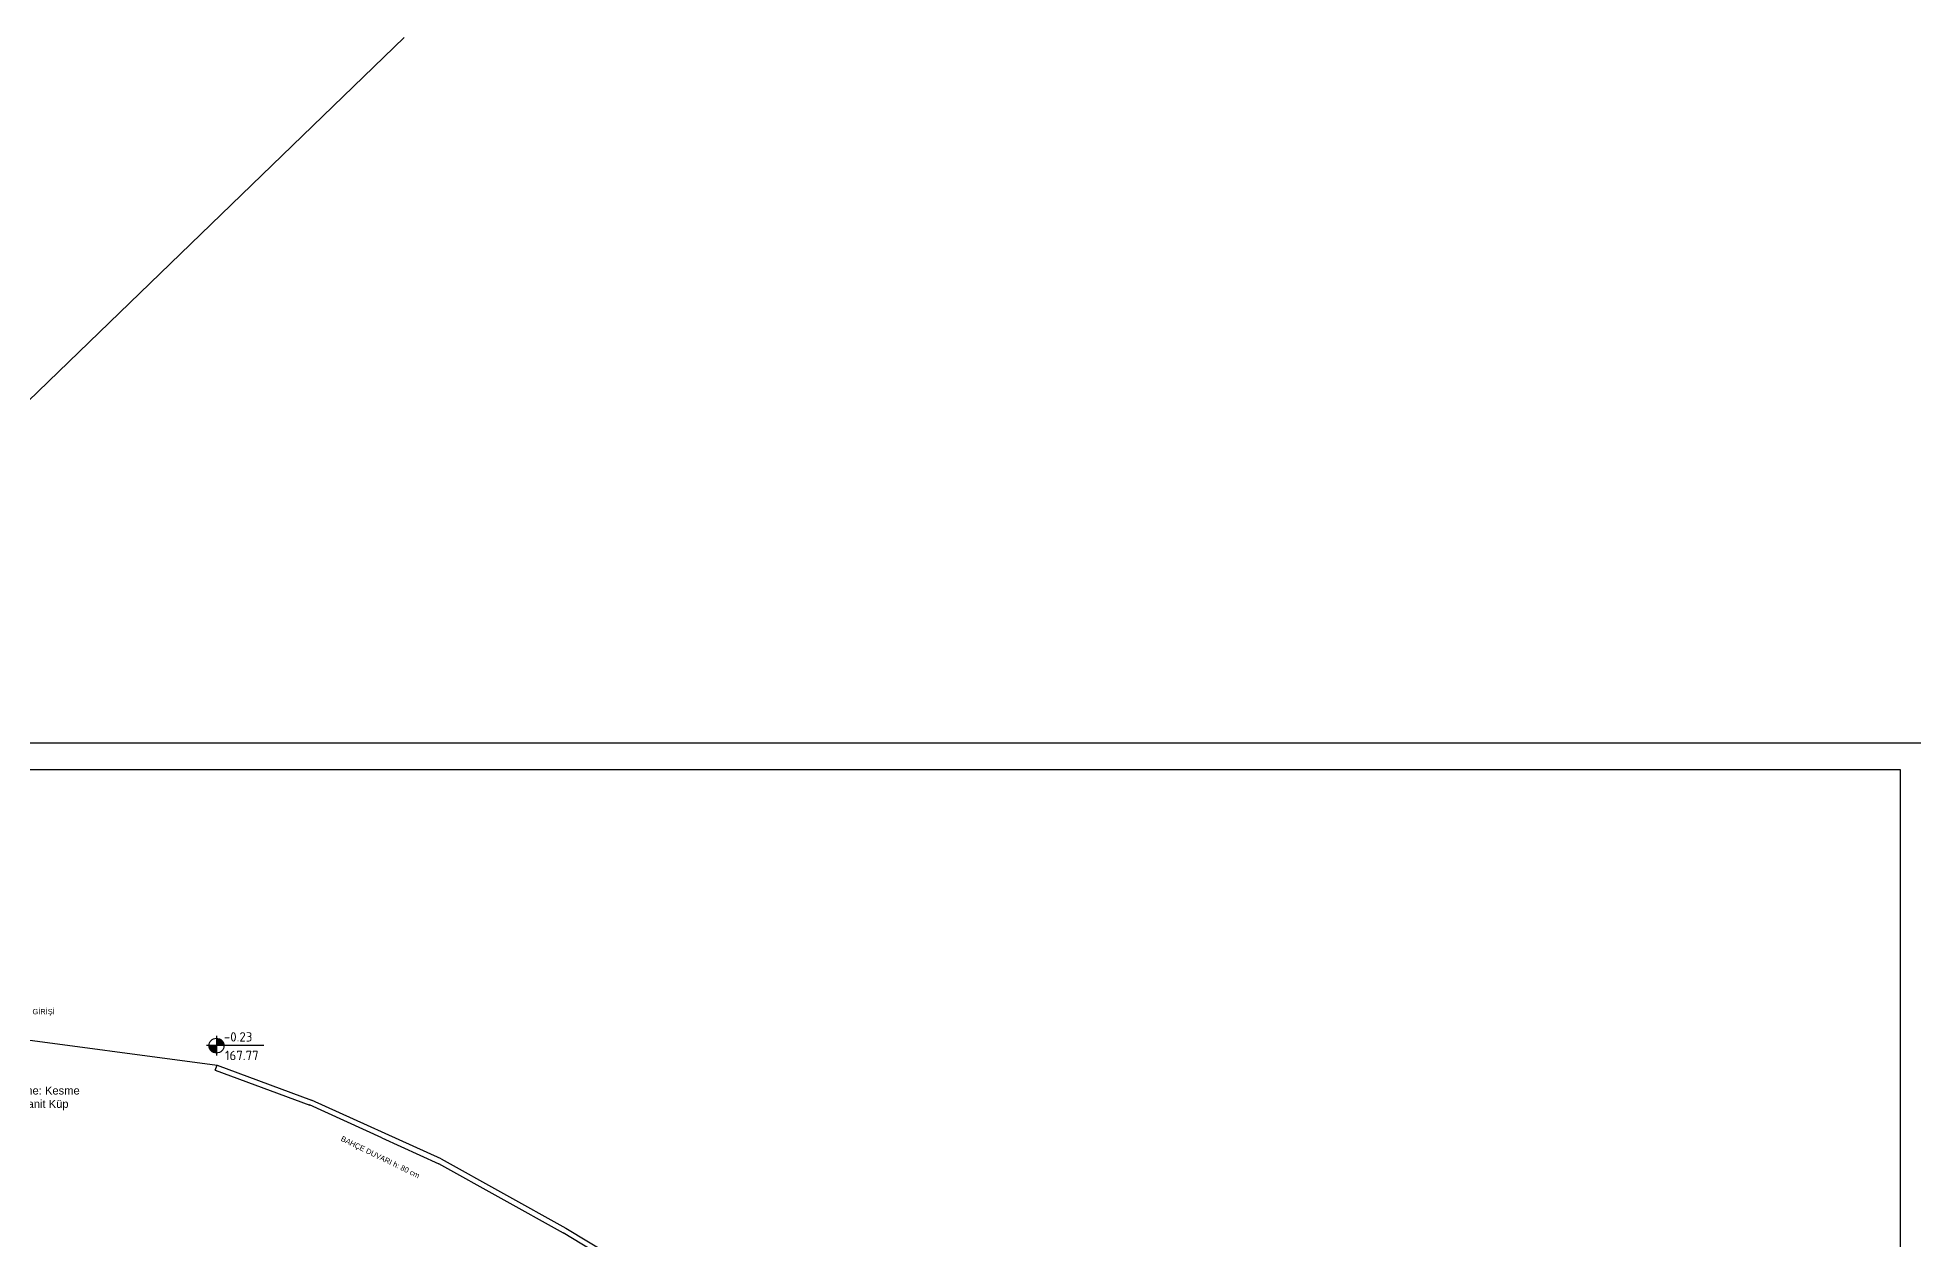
# Model space of a CAD drawing. Header units: millimetres. Extents: x 1443065 to 1517367, y 3763150 to 3779068.
# Drawn here: x 1477247 to 1484282, y 3771286 to 3775796 of the extents above; entities that cross this region are included whole.
import ezdxf
from ezdxf.enums import TextEntityAlignment as Align

# ---------------------------------------------------------------- set-up
doc = ezdxf.new("R2010")
doc.units = ezdxf.units.MM
for name, color, linetype in [('m-TAR_', 8, 'Continuous'), ('m-TFR_vitrifiye', 1, 'Continuous'), ('m-YAZ_kot', 7, 'Continuous'), ('m-YAZ_pafta', 7, 'Continuous')]:
    doc.layers.add(name, color=color, linetype=linetype)
doc.layers.add('MAHAL', color=52, linetype='Continuous', lineweight=13)
doc.styles.add('mono', font='isocpeur.ttf')
doc.styles.get("Standard").update_dxf_attribs({"font": 'arial.ttf'})

# ---------------------------------------------------------------- blocks, each defined once
blk = doc.blocks.new('m-plankot')
h = blk.add_hatch(color=256)
h.paths.add_polyline_path([(0, 0.144), (0, 0), (0.144, 0, 0.414214)])
h.paths.add_polyline_path([(0, -0.144), (0, 0), (-0.144, 0, 0.414214)])
for p, q in [((0.914, 0), (-0.192, 0)), ((0, 0.192), (0, -0.192))]:
    blk.add_line(p, q)
blk.add_circle((0, 0), 0.144)
blk.add_attdef('INCEKOT', (0.187, 0.1), '', height=0.18)
blk.add_attdef('KABAKOT', text='', height=0.18).set_placement((0.187, -0.1), align=Align.TOP_LEFT)

msp = doc.modelspace()

# ---------------------------------------------------------------- linework, layer by layer
at = {"layer": 'm-TAR_'}
msp.add_line((1476406.9, 3773652.4), (1478622, 3775796.2), dxfattribs=at)
at = {"layer": 'm-TFR_vitrifiye'}
for p, q in [((1476409.5, 3772143), (1477920.8, 3771939.6)), ((1476409.5, 3772143), (1477920.8, 3771939.6)), ((1477913.9, 3771920.9), (1477920.8, 3771939.6)), ((1477913.9, 3771920.9), (1478268.3, 3771790.3)), ((1477920.8, 3771939.6), (1478275.2, 3771809)), ((1478538.6, 3771667.3), (1478267, 3771790.8)), ((1478761.1, 3771588), (1478275.2, 3771809)), ((1478538.6, 3771667.3), (1478752.8, 3771569.8)), ((1478751.4, 3771570.5), (1479218.9, 3771311.2)), ((1478761.1, 3771588), (1479228.6, 3771328.6)), ((1479218.3, 3771311.5), (1480686, 3770427.5)), ((1479228.6, 3771328.6), (1480696.3, 3770444.6))]:
    msp.add_line(p, q, dxfattribs=at)
at = {"layer": 'm-YAZ_pafta'}
for points in [[(1470576.3, 3773149.7), (1484332.1, 3773149.7), (1484332.1, 3763149.7), (1470576.3, 3763149.7)], [(1470676.3, 3773049.7), (1484232.1, 3773049.7), (1484232.1, 3763249.7), (1470676.3, 3763249.7)]]:
    msp.add_lwpolyline(points, close=True, dxfattribs=at)

# ---------------------------------------------------------------- block references
at = {"layer": 'm-YAZ_kot'}
ref = msp.add_blockref('m-plankot', (1477918.6, 3772013.2), dxfattribs=dict(at, xscale=194.90625, yscale=194.90625, zscale=194.90625))
ref.add_attrib('KABAKOT', '167.77', dxfattribs={"layer": '0', "height": 35.08, "rotation": 0, "style": 'mono'}).set_placement((1477949.9, 3771948.4), align=Align.BOTTOM_LEFT)
ref.add_attrib('INCEKOT', '-0.23', dxfattribs={"layer": '0', "height": 35.08, "rotation": 0, "style": 'mono'}).set_placement((1477946.2, 3772018.1), align=Align.BOTTOM_LEFT)

# ---------------------------------------------------------------- texts
at = {"layer": 'MAHAL', "width": 338.841, "attachment_point": 7}
for s, insert, char_height in [('\\pt220;{\\f@Arial Unicode MS|b0|i0|c162|p34;OTEL BAHÇE GİRİŞİ}', (1477043.7, 3772124.9), 20), ('{\\f@Arial Unicode MS|b0|i0|c162|p34;Döşeme: Kesme Gri Granit Küp Taş}', (1477096, 3771720.6), 30)]:
    msp.add_mtext(s, dxfattribs=dict(at, insert=insert, char_height=char_height))
at = {"layer": 'MAHAL', "insert": (1478380.2, 3771651.7), "char_height": 20, "width": 338.841, "attachment_point": 7, "rotation": 333.95948}
msp.add_mtext('\\pt220;{\\f@Arial Unicode MS|b0|i0|c162|p34;BAHÇE DUVARI h: 80 cm}', dxfattribs=at)

doc.saveas('drawing.dxf')
